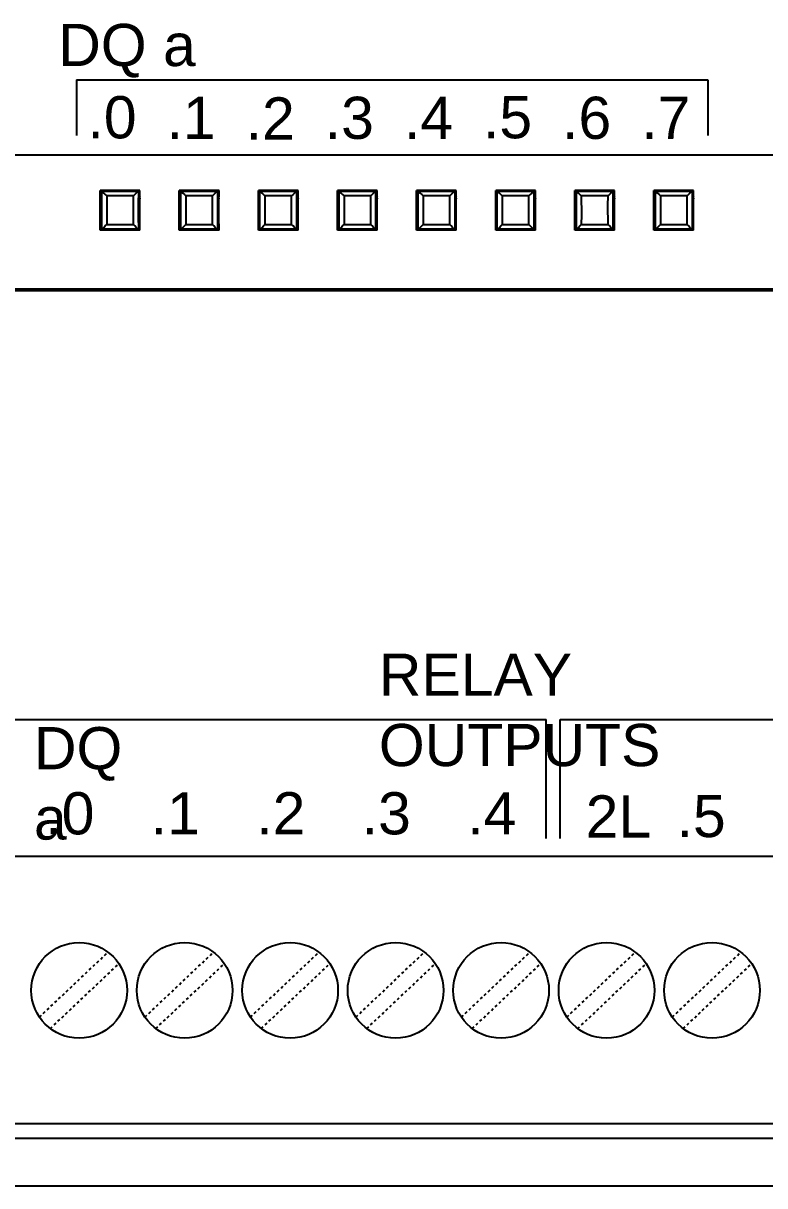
# Model space of a CAD drawing. Header units: inches. Extents: x 57 to 2760, y -193 to 2149.
# Drawn here: x 147.1 to 175.22, y 1902.79 to 1946.89 of the extents above; entities that cross this region are included whole.
import ezdxf

# ---------------------------------------------------------------- set-up
doc = ezdxf.new("R2010")
doc.units = ezdxf.units.IN
doc.header["$MEASUREMENT"] = 0
doc.linetypes.add('DOT', pattern=[0.2, 0.1, -0.1])
doc.styles.get("Standard").update_dxf_attribs({"font": 'arial.ttf'})

msp = doc.modelspace()

# ---------------------------------------------------------------- linework, layer by layer
for p, q in [((149.12071, 1944.74008), (149.12071, 1942.62405)), ((149.12071, 1944.74008), (173.05981, 1944.74008)), ((173.05981, 1944.74008), (173.05981, 1942.62405)), ((143.46139, 1920.48261), (166.93614, 1920.48261)), ((166.93614, 1915.96903), (166.93614, 1920.48261)), ((167.46139, 1915.96903), (167.46139, 1920.48261)), ((167.46139, 1920.48261), (190.93614, 1920.48261))]:
    msp.add_line(p, q)
at = {"color": 7, "linetype": 'Continuous'}
for p, q in [((197.57114, 1941.87849), (145.12114, 1941.87849)), ((150.01779, 1940.54797), (150.06438, 1940.50138)), ((151.52449, 1940.54797), (150.01779, 1940.54797)), ((150.06438, 1940.50138), (150.10823, 1940.5006)), ((151.43405, 1940.5006), (150.10823, 1940.5006)), ((151.43405, 1940.5006), (151.4779, 1940.50138)), ((151.52449, 1940.54797), (151.4779, 1940.50138)), ((153.06438, 1940.50138), (153.01779, 1940.54797)), ((154.52449, 1940.54797), (153.01779, 1940.54797)), ((153.06438, 1940.50138), (153.10823, 1940.5006)), ((154.43405, 1940.5006), (153.10823, 1940.5006)), ((154.43405, 1940.5006), (154.4779, 1940.50138)), ((154.4779, 1940.50138), (154.52449, 1940.54797)), ((156.06438, 1940.50138), (156.01779, 1940.54797)), ((157.52449, 1940.54797), (156.01779, 1940.54797)), ((156.06438, 1940.50138), (156.10823, 1940.5006)), ((157.43405, 1940.5006), (156.10823, 1940.5006)), ((157.43405, 1940.5006), (157.4779, 1940.50138)), ((157.4779, 1940.50138), (157.52449, 1940.54797)), ((159.06438, 1940.50138), (159.01779, 1940.54797)), ((160.52449, 1940.54797), (159.01779, 1940.54797)), ((159.06438, 1940.50138), (159.10823, 1940.5006)), ((160.43405, 1940.5006), (159.10823, 1940.5006)), ((160.43405, 1940.5006), (160.4779, 1940.50138)), ((160.4779, 1940.50138), (160.52449, 1940.54797)), ((162.06438, 1940.50138), (162.01779, 1940.54797)), ((163.52449, 1940.54797), (162.01779, 1940.54797)), ((162.06438, 1940.50138), (162.10823, 1940.5006)), ((163.43405, 1940.5006), (162.10823, 1940.5006)), ((163.43405, 1940.5006), (163.4779, 1940.50138)), ((163.4779, 1940.50138), (163.52449, 1940.54797)), ((165.06438, 1940.50138), (165.01779, 1940.54797)), ((166.52449, 1940.54797), (165.01779, 1940.54797)), ((165.06438, 1940.50138), (165.10823, 1940.5006)), ((166.43405, 1940.5006), (165.10823, 1940.5006)), ((166.43405, 1940.5006), (166.4779, 1940.50138)), ((166.4779, 1940.50138), (166.52449, 1940.54797)), ((168.06438, 1940.50138), (168.01779, 1940.54797)), ((169.52449, 1940.54797), (168.01779, 1940.54797)), ((168.06438, 1940.50138), (168.10823, 1940.5006)), ((169.43405, 1940.5006), (168.10823, 1940.5006)), ((169.43405, 1940.5006), (169.4779, 1940.50138)), ((169.4779, 1940.50138), (169.52449, 1940.54797)), ((171.06438, 1940.50138), (171.01779, 1940.54797)), ((172.52449, 1940.54797), (171.01779, 1940.54797)), ((171.06438, 1940.50138), (171.10823, 1940.5006)), ((172.43405, 1940.5006), (171.10823, 1940.5006)), ((172.43405, 1940.5006), (172.4779, 1940.50138)), ((172.4779, 1940.50138), (172.52449, 1940.54797)), ((151.27715, 1940.33677), (150.26513, 1940.33677)), ((151.49709, 1940.07042), (151.49607, 1939.95021)), ((151.52378, 1940.3099), (151.50425, 1940.29457)), ((151.50425, 1940.29457), (151.52352, 1940.2227)), ((153.03803, 1940.29457), (153.01876, 1940.2227)), ((153.04568, 1940.02323), (153.04433, 1940.13353)), ((154.27715, 1940.33677), (153.26513, 1940.33677)), ((154.49709, 1940.07042), (154.49607, 1939.95021)), ((154.52378, 1940.3099), (154.50425, 1940.29457)), ((154.50425, 1940.29457), (154.52352, 1940.2227)), ((156.03803, 1940.29457), (156.01876, 1940.2227)), ((156.04568, 1940.02323), (156.04433, 1940.13353)), ((157.27715, 1940.33677), (156.26513, 1940.33677)), ((157.49709, 1940.07042), (157.49607, 1939.95021)), ((157.52378, 1940.3099), (157.50425, 1940.29457)), ((157.50425, 1940.29457), (157.52352, 1940.2227)), ((159.03803, 1940.29457), (159.01876, 1940.2227)), ((159.04568, 1940.02323), (159.04433, 1940.13353)), ((160.27715, 1940.33677), (159.26513, 1940.33677)), ((160.49709, 1940.07042), (160.49607, 1939.95021)), ((160.52378, 1940.3099), (160.50425, 1940.29457)), ((160.50425, 1940.29457), (160.52352, 1940.2227)), ((162.03803, 1940.29457), (162.01876, 1940.2227)), ((162.04568, 1940.02323), (162.04433, 1940.13353)), ((163.27715, 1940.33677), (162.26513, 1940.33677)), ((163.49709, 1940.07042), (163.49607, 1939.95021)), ((163.52378, 1940.3099), (163.50425, 1940.29457)), ((163.50425, 1940.29457), (163.52352, 1940.2227)), ((165.03803, 1940.29457), (165.01876, 1940.2227)), ((165.04568, 1940.02323), (165.04433, 1940.13353)), ((166.27715, 1940.33677), (165.26513, 1940.33677)), ((166.49709, 1940.07042), (166.49607, 1939.95021)), ((166.52378, 1940.3099), (166.50425, 1940.29457)), ((166.50425, 1940.29457), (166.52352, 1940.2227)), ((168.03803, 1940.29457), (168.01876, 1940.2227)), ((168.04568, 1940.02323), (168.04433, 1940.13353)), ((169.27715, 1940.33677), (168.26513, 1940.33677)), ((169.49709, 1940.07042), (169.49607, 1939.95021)), ((169.52378, 1940.3099), (169.50425, 1940.29457)), ((169.50425, 1940.29457), (169.52352, 1940.2227)), ((171.03803, 1940.29457), (171.01876, 1940.2227)), ((171.04568, 1940.02323), (171.04433, 1940.13353)), ((172.27715, 1940.33677), (171.26513, 1940.33677)), ((172.52378, 1940.3099), (172.50425, 1940.29457)), ((172.50425, 1940.29457), (172.52352, 1940.2227)), ((151.49607, 1939.95021), (151.49565, 1939.81894)), ((151.49565, 1939.81894), (151.49585, 1939.68611)), ((151.49585, 1939.68611), (151.49665, 1939.56094)), ((153.04509, 1939.51018), (153.04616, 1939.63028)), ((153.04646, 1939.89626), (153.04568, 1940.02323)), ((153.04616, 1939.63028), (153.04662, 1939.76211)), ((153.04662, 1939.76211), (153.04646, 1939.89626)), ((154.49607, 1939.95021), (154.49565, 1939.81894)), ((154.49565, 1939.81894), (154.49585, 1939.68611)), ((154.49585, 1939.68611), (154.49665, 1939.56094)), ((156.04509, 1939.51018), (156.04616, 1939.63028)), ((156.04646, 1939.89626), (156.04568, 1940.02323)), ((156.04616, 1939.63028), (156.04662, 1939.76211)), ((156.04662, 1939.76211), (156.04646, 1939.89626)), ((157.49607, 1939.95021), (157.49565, 1939.81894)), ((157.49565, 1939.81894), (157.49585, 1939.68611)), ((157.49585, 1939.68611), (157.49665, 1939.56094)), ((159.04509, 1939.51018), (159.04616, 1939.63028)), ((159.04646, 1939.89626), (159.04568, 1940.02323)), ((159.04616, 1939.63028), (159.04662, 1939.76211)), ((159.04662, 1939.76211), (159.04646, 1939.89626)), ((160.49607, 1939.95021), (160.49565, 1939.81894)), ((160.49565, 1939.81894), (160.49585, 1939.68611)), ((160.49585, 1939.68611), (160.49665, 1939.56094)), ((162.04509, 1939.51018), (162.04616, 1939.63028)), ((162.04646, 1939.89626), (162.04568, 1940.02323)), ((162.04616, 1939.63028), (162.04662, 1939.76211)), ((162.04662, 1939.76211), (162.04646, 1939.89626)), ((163.49607, 1939.95021), (163.49565, 1939.81894)), ((163.49565, 1939.81894), (163.49585, 1939.68611)), ((163.49585, 1939.68611), (163.49665, 1939.56094)), ((165.04509, 1939.51018), (165.04616, 1939.63028)), ((165.04646, 1939.89626), (165.04568, 1940.02323)), ((165.04616, 1939.63028), (165.04662, 1939.76211)), ((165.04662, 1939.76211), (165.04646, 1939.89626)), ((166.49607, 1939.95021), (166.49565, 1939.81894)), ((166.49565, 1939.81894), (166.49585, 1939.68611)), ((166.49585, 1939.68611), (166.49665, 1939.56094)), ((168.04509, 1939.51018), (168.04616, 1939.63028)), ((168.04646, 1939.89626), (168.04568, 1940.02323)), ((168.04616, 1939.63028), (168.04662, 1939.76211)), ((168.04662, 1939.76211), (168.04646, 1939.89626)), ((169.49607, 1939.95021), (169.49565, 1939.81894)), ((169.49565, 1939.81894), (169.49585, 1939.68611)), ((169.49585, 1939.68611), (169.49665, 1939.56094)), ((171.04509, 1939.51018), (171.04616, 1939.63028)), ((171.04646, 1939.89626), (171.04568, 1940.02323)), ((171.04616, 1939.63028), (171.04662, 1939.76211)), ((171.04662, 1939.76211), (171.04646, 1939.89626)), ((172.49565, 1939.81894), (172.49585, 1939.68611)), ((172.49585, 1939.68611), (172.49665, 1939.56094)), ((150.26513, 1939.25247), (151.27715, 1939.25247)), ((151.49665, 1939.56094), (151.498, 1939.45226)), ((151.50425, 1939.29467), (151.52352, 1939.36654)), ((153.0185, 1939.27934), (153.03803, 1939.29467)), ((153.03803, 1939.29467), (153.01876, 1939.36654)), ((153.26513, 1939.25247), (154.27715, 1939.25247)), ((154.49665, 1939.56094), (154.498, 1939.45226)), ((154.50425, 1939.29467), (154.52352, 1939.36654)), ((156.0185, 1939.27934), (156.03803, 1939.29467)), ((156.03803, 1939.29467), (156.01876, 1939.36654)), ((156.26513, 1939.25247), (157.27715, 1939.25247)), ((157.49665, 1939.56094), (157.498, 1939.45226)), ((157.50425, 1939.29467), (157.52352, 1939.36654)), ((159.0185, 1939.27934), (159.03803, 1939.29467)), ((159.03803, 1939.29467), (159.01876, 1939.36654)), ((159.26513, 1939.25247), (160.27715, 1939.25247)), ((160.49665, 1939.56094), (160.498, 1939.45226)), ((160.50425, 1939.29467), (160.52352, 1939.36654)), ((162.0185, 1939.27934), (162.03803, 1939.29467)), ((162.03803, 1939.29467), (162.01876, 1939.36654)), ((162.26513, 1939.25247), (163.27715, 1939.25247)), ((163.49665, 1939.56094), (163.498, 1939.45226)), ((163.50425, 1939.29467), (163.52352, 1939.36654)), ((165.0185, 1939.27934), (165.03803, 1939.29467)), ((165.03803, 1939.29467), (165.01876, 1939.36654)), ((165.26513, 1939.25247), (166.27715, 1939.25247)), ((166.49665, 1939.56094), (166.498, 1939.45226)), ((166.50425, 1939.29467), (166.52352, 1939.36654)), ((168.0185, 1939.27934), (168.03803, 1939.29467)), ((168.03803, 1939.29467), (168.01876, 1939.36654)), ((168.26513, 1939.25247), (169.27715, 1939.25247)), ((169.49665, 1939.56094), (169.498, 1939.45226)), ((169.50425, 1939.29467), (169.52352, 1939.36654)), ((171.0185, 1939.27934), (171.03803, 1939.29467)), ((171.03803, 1939.29467), (171.01876, 1939.36654)), ((171.26513, 1939.25247), (172.27715, 1939.25247)), ((172.49665, 1939.56094), (172.498, 1939.45226)), ((172.50425, 1939.29467), (172.52352, 1939.36654)), ((150.01779, 1939.04127), (150.06438, 1939.08786)), ((151.52449, 1939.04127), (150.01779, 1939.04127)), ((150.10822, 1939.08864), (150.06438, 1939.08786)), ((150.10822, 1939.08864), (151.43406, 1939.08864)), ((151.4779, 1939.08786), (151.43406, 1939.08864)), ((151.52449, 1939.04127), (151.4779, 1939.08786)), ((153.06438, 1939.08786), (153.01779, 1939.04127)), ((154.52449, 1939.04127), (153.01779, 1939.04127)), ((153.10822, 1939.08864), (153.06438, 1939.08786)), ((153.10822, 1939.08864), (154.43406, 1939.08864)), ((154.4779, 1939.08786), (154.43406, 1939.08864)), ((154.4779, 1939.08786), (154.52449, 1939.04127)), ((156.06438, 1939.08786), (156.01779, 1939.04127)), ((157.52449, 1939.04127), (156.01779, 1939.04127)), ((156.10822, 1939.08864), (156.06438, 1939.08786)), ((156.10822, 1939.08864), (157.43406, 1939.08864)), ((157.4779, 1939.08786), (157.43406, 1939.08864)), ((157.4779, 1939.08786), (157.52449, 1939.04127)), ((159.06438, 1939.08786), (159.01779, 1939.04127)), ((160.52449, 1939.04127), (159.01779, 1939.04127)), ((159.10822, 1939.08864), (159.06438, 1939.08786)), ((159.10822, 1939.08864), (160.43406, 1939.08864)), ((160.4779, 1939.08786), (160.43406, 1939.08864)), ((160.4779, 1939.08786), (160.52449, 1939.04127)), ((162.06438, 1939.08786), (162.01779, 1939.04127)), ((163.52449, 1939.04127), (162.01779, 1939.04127)), ((162.10822, 1939.08864), (162.06438, 1939.08786)), ((162.10822, 1939.08864), (163.43406, 1939.08864)), ((163.4779, 1939.08786), (163.43406, 1939.08864)), ((163.4779, 1939.08786), (163.52449, 1939.04127)), ((165.06438, 1939.08786), (165.01779, 1939.04127)), ((166.52449, 1939.04127), (165.01779, 1939.04127)), ((165.10822, 1939.08864), (165.06438, 1939.08786)), ((165.10822, 1939.08864), (166.43406, 1939.08864)), ((166.4779, 1939.08786), (166.43406, 1939.08864)), ((166.4779, 1939.08786), (166.52449, 1939.04127)), ((168.06438, 1939.08786), (168.01779, 1939.04127)), ((169.52449, 1939.04127), (168.01779, 1939.04127)), ((168.10822, 1939.08864), (168.06438, 1939.08786)), ((168.10822, 1939.08864), (169.43406, 1939.08864)), ((169.4779, 1939.08786), (169.43406, 1939.08864)), ((169.4779, 1939.08786), (169.52449, 1939.04127)), ((171.06438, 1939.08786), (171.01779, 1939.04127)), ((172.52449, 1939.04127), (171.01779, 1939.04127)), ((171.10822, 1939.08864), (171.06438, 1939.08786)), ((171.10822, 1939.08864), (172.43406, 1939.08864)), ((172.4779, 1939.08786), (172.43406, 1939.08864)), ((172.4779, 1939.08786), (172.52449, 1939.04127)), ((197.57114, 1936.80604), (145.12114, 1936.80604)), ((197.57114, 1936.73864), (145.12114, 1936.73864)), ((146.22114, 1915.29462), (188.22111, 1915.29462)), ((191.43114, 1905.14462), (142.52114, 1905.14462)), ((142.72114, 1904.60462), (191.72114, 1904.60462)), ((90.37114, 1902.79462), (199.57114, 1902.79462))]:
    msp.add_line(p, q, dxfattribs=at)
at = {"linetype": 'DOT'}
for p, q in [((147.71529, 1909.19139), (150.31437, 1911.65344)), ((151.71529, 1909.19139), (154.31437, 1911.65344)), ((155.71529, 1909.19139), (158.31437, 1911.65344)), ((159.71529, 1909.19139), (162.31437, 1911.65344)), ((163.71529, 1909.19139), (166.31437, 1911.65344)), ((167.71529, 1909.19139), (170.31437, 1911.65344)), ((171.71529, 1909.19139), (174.31437, 1911.65344)), ((148.12791, 1908.7558), (150.72699, 1911.21785)), ((152.12791, 1908.7558), (154.72699, 1911.21785)), ((156.12791, 1908.7558), (158.72699, 1911.21785)), ((160.12791, 1908.7558), (162.72699, 1911.21785)), ((164.12791, 1908.7558), (166.72699, 1911.21785)), ((168.12791, 1908.7558), (170.72699, 1911.21785)), ((172.12791, 1908.7558), (174.72699, 1911.21785))]:
    msp.add_line(p, q, dxfattribs=at)
at = {"color": 7, "linetype": 'Continuous'}
for points in [[(150.01779, 1939.04127), (150.01928, 1939.5409), (150.01928, 1940.04798), (150.01779, 1940.54797)], [(150.06438, 1940.50138), (150.06579, 1940.03173), (150.06579, 1939.55779), (150.06438, 1939.08786)], [(150.10823, 1940.5006), (150.15878, 1940.44626), (150.21113, 1940.39166), (150.26513, 1940.33677)], [(151.43405, 1940.5006), (151.3835, 1940.44626), (151.33115, 1940.39166), (151.27715, 1940.33677)], [(151.4779, 1939.08786), (151.47649, 1939.55779), (151.47649, 1940.03173), (151.4779, 1940.50138)], [(151.52449, 1939.04127), (151.523, 1939.5409), (151.523, 1940.04798), (151.52449, 1940.54797)], [(153.01779, 1939.04127), (153.01928, 1939.5409), (153.01928, 1940.04798), (153.01779, 1940.54797)], [(153.06438, 1940.50138), (153.06579, 1940.03173), (153.06579, 1939.55779), (153.06438, 1939.08786)], [(153.10823, 1940.5006), (153.15878, 1940.44626), (153.21112, 1940.39167), (153.26513, 1940.33677)], [(154.43405, 1940.5006), (154.3835, 1940.44626), (154.33116, 1940.39167), (154.27715, 1940.33677)], [(154.4779, 1939.08786), (154.47649, 1939.55779), (154.47649, 1940.03173), (154.4779, 1940.50138)], [(154.52449, 1939.04127), (154.523, 1939.5409), (154.523, 1940.04798), (154.52449, 1940.54797)], [(156.01779, 1939.04127), (156.01928, 1939.5409), (156.01928, 1940.04798), (156.01779, 1940.54797)], [(156.06438, 1940.50138), (156.06579, 1940.03173), (156.06579, 1939.55779), (156.06438, 1939.08786)], [(156.10823, 1940.5006), (156.15877, 1940.44627), (156.21112, 1940.39167), (156.26513, 1940.33677)], [(157.43405, 1940.5006), (157.38351, 1940.44627), (157.33116, 1940.39167), (157.27715, 1940.33677)], [(157.4779, 1939.08786), (157.47649, 1939.55779), (157.47649, 1940.03173), (157.4779, 1940.50138)], [(157.52449, 1939.04127), (157.523, 1939.5409), (157.523, 1940.04798), (157.52449, 1940.54797)], [(159.01779, 1939.04127), (159.01928, 1939.5409), (159.01928, 1940.04798), (159.01779, 1940.54797)], [(159.06438, 1940.50138), (159.06579, 1940.03173), (159.06579, 1939.55779), (159.06438, 1939.08786)], [(159.10823, 1940.5006), (159.15876, 1940.44628), (159.21111, 1940.39168), (159.26513, 1940.33677)], [(160.43405, 1940.5006), (160.38352, 1940.44628), (160.33117, 1940.39168), (160.27715, 1940.33677)], [(160.4779, 1939.08786), (160.47649, 1939.55779), (160.47649, 1940.03173), (160.4779, 1940.50138)], [(160.52449, 1939.04127), (160.523, 1939.5409), (160.523, 1940.04798), (160.52449, 1940.54797)], [(162.01779, 1939.04127), (162.01928, 1939.5409), (162.01928, 1940.04798), (162.01779, 1940.54797)], [(162.06438, 1940.50138), (162.06579, 1940.03173), (162.06579, 1939.55779), (162.06438, 1939.08786)], [(162.10823, 1940.5006), (162.15875, 1940.44629), (162.2111, 1940.39169), (162.26513, 1940.33677)], [(163.43405, 1940.5006), (163.38353, 1940.44629), (163.33118, 1940.39169), (163.27715, 1940.33677)], [(163.4779, 1939.08786), (163.47649, 1939.55779), (163.47649, 1940.03173), (163.4779, 1940.50138)], [(163.52449, 1939.04127), (163.523, 1939.5409), (163.523, 1940.04798), (163.52449, 1940.54797)], [(165.01779, 1939.04127), (165.01928, 1939.5409), (165.01928, 1940.04798), (165.01779, 1940.54797)], [(165.06438, 1940.50138), (165.06579, 1940.03173), (165.06579, 1939.55779), (165.06438, 1939.08786)], [(165.10823, 1940.5006), (165.15874, 1940.4463), (165.21108, 1940.3917), (165.26513, 1940.33677)], [(166.43405, 1940.5006), (166.38354, 1940.4463), (166.33119, 1940.3917), (166.27715, 1940.33677)], [(166.4779, 1939.08786), (166.47649, 1939.55779), (166.47649, 1940.03173), (166.4779, 1940.50138)], [(166.52449, 1939.04127), (166.523, 1939.5409), (166.523, 1940.04798), (166.52449, 1940.54797)], [(168.01779, 1939.04127), (168.01928, 1939.5409), (168.01928, 1940.04798), (168.01779, 1940.54797)], [(168.06438, 1940.50138), (168.06579, 1940.03173), (168.06579, 1939.55779), (168.06438, 1939.08786)], [(168.10823, 1940.5006), (168.15873, 1940.44631), (168.21107, 1940.39172), (168.26513, 1940.33677)], [(169.43405, 1940.5006), (169.38355, 1940.44631), (169.33121, 1940.39172), (169.27715, 1940.33677)], [(169.4779, 1939.08786), (169.47649, 1939.55779), (169.47649, 1940.03173), (169.4779, 1940.50138)], [(169.52449, 1939.04127), (169.523, 1939.5409), (169.523, 1940.04798), (169.52449, 1940.54797)], [(171.01779, 1939.04127), (171.01928, 1939.5409), (171.01928, 1940.04798), (171.01779, 1940.54797)], [(171.06438, 1940.50138), (171.06579, 1940.03173), (171.06579, 1939.55779), (171.06438, 1939.08786)], [(171.10823, 1940.5006), (171.15872, 1940.44632), (171.21106, 1940.39173), (171.26513, 1940.33677)], [(172.43405, 1940.5006), (172.38356, 1940.44632), (172.33122, 1940.39173), (172.27715, 1940.33677)], [(172.4779, 1939.08786), (172.47649, 1939.55779), (172.47649, 1940.03173), (172.4779, 1940.50138)], [(172.52449, 1939.04127), (172.523, 1939.5409), (172.523, 1940.04798), (172.52449, 1940.54797)], [(150.26519, 1940.33677), (150.2658, 1939.61338), (150.26519, 1939.25247)], [(151.27709, 1939.25247), (151.27648, 1939.97584), (151.27709, 1940.33677)], [(151.50425, 1940.29457), (151.50288, 1940.28729), (151.50165, 1940.26986), (151.50054, 1940.24409), (151.49953, 1940.2107), (151.49861, 1940.17033), (151.49709, 1940.07042)], [(153.04433, 1940.13353), (153.04348, 1940.17976), (153.04253, 1940.21901), (153.04149, 1940.2507), (153.04038, 1940.27423), (153.03922, 1940.289), (153.03803, 1940.29457)], [(153.26519, 1940.33677), (153.2658, 1939.61338), (153.26519, 1939.25247)], [(154.27709, 1939.25247), (154.27648, 1939.97584), (154.27709, 1940.33677)], [(154.50425, 1940.29457), (154.50288, 1940.28729), (154.50165, 1940.26986), (154.50054, 1940.24409), (154.49953, 1940.2107), (154.49861, 1940.17033), (154.49709, 1940.07042)], [(156.04433, 1940.13353), (156.04348, 1940.17976), (156.04253, 1940.21901), (156.04149, 1940.2507), (156.04038, 1940.27423), (156.03922, 1940.289), (156.03803, 1940.29457)], [(156.26519, 1940.33677), (156.2658, 1939.61338), (156.26519, 1939.25247)], [(157.27709, 1939.25247), (157.27648, 1939.97584), (157.27709, 1940.33677)], [(157.50425, 1940.29457), (157.50288, 1940.28729), (157.50165, 1940.26986), (157.50054, 1940.24409), (157.49953, 1940.2107), (157.49861, 1940.17033), (157.49709, 1940.07042)], [(159.04433, 1940.13353), (159.04348, 1940.17976), (159.04253, 1940.21901), (159.04149, 1940.2507), (159.04038, 1940.27423), (159.03922, 1940.289), (159.03803, 1940.29457)], [(159.26519, 1940.33677), (159.2658, 1939.61338), (159.26519, 1939.25247)], [(160.27709, 1939.25247), (160.27648, 1939.97584), (160.27709, 1940.33677)], [(160.50425, 1940.29457), (160.50288, 1940.28729), (160.50165, 1940.26986), (160.50054, 1940.24409), (160.49953, 1940.2107), (160.49861, 1940.17033), (160.49709, 1940.07042)], [(162.04433, 1940.13353), (162.04348, 1940.17976), (162.04253, 1940.21901), (162.04149, 1940.2507), (162.04038, 1940.27423), (162.03922, 1940.289), (162.03803, 1940.29457)], [(162.26519, 1940.33677), (162.2658, 1939.61338), (162.26519, 1939.25247)], [(163.27709, 1939.25247), (163.27648, 1939.97584), (163.27709, 1940.33677)], [(163.50425, 1940.29457), (163.50288, 1940.28729), (163.50165, 1940.26986), (163.50054, 1940.24409), (163.49953, 1940.2107), (163.49861, 1940.17033), (163.49709, 1940.07042)], [(165.04433, 1940.13353), (165.04348, 1940.17976), (165.04253, 1940.21901), (165.04149, 1940.2507), (165.04038, 1940.27423), (165.03922, 1940.289), (165.03803, 1940.29457)], [(165.26519, 1940.33677), (165.2658, 1939.61338), (165.26519, 1939.25247)], [(166.27709, 1939.25247), (166.27648, 1939.97584), (166.27709, 1940.33677)], [(166.50425, 1940.29457), (166.50288, 1940.28729), (166.50165, 1940.26986), (166.50054, 1940.24409), (166.49953, 1940.2107), (166.49861, 1940.17033), (166.49709, 1940.07042)], [(168.04433, 1940.13353), (168.04348, 1940.17976), (168.04253, 1940.21901), (168.04149, 1940.2507), (168.04038, 1940.27423), (168.03922, 1940.289), (168.03803, 1940.29457)], [(168.26519, 1940.33677), (168.2658, 1939.61338), (168.26519, 1939.25247)], [(169.27709, 1939.25247), (169.27648, 1939.97584), (169.27709, 1940.33677)], [(169.50425, 1940.29457), (169.50288, 1940.28729), (169.50165, 1940.26986), (169.50054, 1940.24409), (169.49953, 1940.2107), (169.49861, 1940.17033), (169.49709, 1940.07042)], [(171.04433, 1940.13353), (171.04348, 1940.17976), (171.04253, 1940.21901), (171.04149, 1940.2507), (171.04038, 1940.27423), (171.03922, 1940.289), (171.03803, 1940.29457)], [(171.26519, 1940.33677), (171.2658, 1939.61338), (171.26519, 1939.25247)], [(172.27709, 1939.25247), (172.27648, 1939.97584), (172.27709, 1940.33677)], [(172.50425, 1940.29457), (172.50288, 1940.28729), (172.50165, 1940.26986), (172.50054, 1940.24409), (172.49953, 1940.2107), (172.49861, 1940.17033), (172.49779, 1940.12341), (172.49651, 1940.0123)], [(172.49651, 1940.0123), (172.49607, 1939.95021), (172.49565, 1939.81894)], [(150.10822, 1939.08864), (150.15878, 1939.14298), (150.21113, 1939.19758), (150.26513, 1939.25247)], [(151.43406, 1939.08864), (151.3835, 1939.14298), (151.33115, 1939.19758), (151.27715, 1939.25247)], [(151.498, 1939.45226), (151.49886, 1939.40669), (151.49981, 1939.36816), (151.50084, 1939.33727), (151.50193, 1939.31446), (151.50307, 1939.30013), (151.50425, 1939.29467)], [(153.03803, 1939.29467), (153.03927, 1939.30068), (153.04044, 1939.31595), (153.04154, 1939.3397), (153.04256, 1939.37142), (153.04351, 1939.41083), (153.04509, 1939.51018)], [(153.10822, 1939.08864), (153.15878, 1939.14298), (153.21112, 1939.19757), (153.26513, 1939.25247)], [(154.43406, 1939.08864), (154.3835, 1939.14298), (154.33115, 1939.19757), (154.27715, 1939.25247)], [(154.498, 1939.45226), (154.49886, 1939.40669), (154.49981, 1939.36816), (154.50084, 1939.33727), (154.50193, 1939.31446), (154.50307, 1939.30013), (154.50425, 1939.29467)], [(156.03803, 1939.29467), (156.03927, 1939.30068), (156.04044, 1939.31595), (156.04154, 1939.3397), (156.04256, 1939.37142), (156.04351, 1939.41083), (156.04509, 1939.51018)], [(156.10822, 1939.08864), (156.15877, 1939.14297), (156.21112, 1939.19757), (156.26513, 1939.25247)], [(157.43406, 1939.08864), (157.38351, 1939.14297), (157.33116, 1939.19757), (157.27715, 1939.25247)], [(157.498, 1939.45226), (157.49886, 1939.40669), (157.49981, 1939.36816), (157.50084, 1939.33727), (157.50193, 1939.31446), (157.50307, 1939.30013), (157.50425, 1939.29467)], [(159.03803, 1939.29467), (159.03927, 1939.30068), (159.04044, 1939.31595), (159.04154, 1939.3397), (159.04256, 1939.37142), (159.04351, 1939.41083), (159.04509, 1939.51018)], [(159.10822, 1939.08864), (159.15876, 1939.14296), (159.21111, 1939.19756), (159.26513, 1939.25247)], [(160.43406, 1939.08864), (160.38352, 1939.14296), (160.33117, 1939.19756), (160.27715, 1939.25247)], [(160.498, 1939.45226), (160.49886, 1939.40669), (160.49981, 1939.36816), (160.50084, 1939.33727), (160.50193, 1939.31446), (160.50307, 1939.30013), (160.50425, 1939.29467)], [(162.03803, 1939.29467), (162.03927, 1939.30068), (162.04044, 1939.31595), (162.04154, 1939.3397), (162.04256, 1939.37142), (162.04351, 1939.41083), (162.04509, 1939.51018)], [(162.10822, 1939.08864), (162.15875, 1939.14295), (162.2111, 1939.19755), (162.26513, 1939.25247)], [(163.43406, 1939.08864), (163.38353, 1939.14295), (163.33118, 1939.19755), (163.27715, 1939.25247)], [(163.498, 1939.45226), (163.49886, 1939.40669), (163.49981, 1939.36816), (163.50084, 1939.33727), (163.50193, 1939.31446), (163.50307, 1939.30013), (163.50425, 1939.29467)], [(165.03803, 1939.29467), (165.03927, 1939.30068), (165.04044, 1939.31595), (165.04154, 1939.3397), (165.04256, 1939.37142), (165.04351, 1939.41083), (165.04509, 1939.51018)], [(165.10822, 1939.08864), (165.15874, 1939.14294), (165.21109, 1939.19753), (165.26513, 1939.25247)], [(166.43406, 1939.08864), (166.38354, 1939.14294), (166.33119, 1939.19753), (166.27715, 1939.25247)], [(166.498, 1939.45226), (166.49886, 1939.40669), (166.49981, 1939.36816), (166.50084, 1939.33727), (166.50193, 1939.31446), (166.50307, 1939.30013), (166.50425, 1939.29467)], [(168.03803, 1939.29467), (168.03927, 1939.30068), (168.04044, 1939.31595), (168.04154, 1939.3397), (168.04256, 1939.37142), (168.04351, 1939.41083), (168.04509, 1939.51018)], [(168.10822, 1939.08864), (168.15873, 1939.14293), (168.21107, 1939.19752), (168.26513, 1939.25247)], [(169.43406, 1939.08864), (169.38355, 1939.14293), (169.3312, 1939.19752), (169.27715, 1939.25247)], [(169.498, 1939.45226), (169.49886, 1939.40669), (169.49981, 1939.36816), (169.50084, 1939.33727), (169.50193, 1939.31446), (169.50307, 1939.30013), (169.50425, 1939.29467)], [(171.03803, 1939.29467), (171.03927, 1939.30068), (171.04044, 1939.31595), (171.04154, 1939.3397), (171.04256, 1939.37142), (171.04351, 1939.41083), (171.04509, 1939.51018)], [(171.10822, 1939.08864), (171.15871, 1939.14291), (171.21106, 1939.19751), (171.26513, 1939.25247)], [(172.43406, 1939.08864), (172.38356, 1939.14291), (172.33122, 1939.19751), (172.27715, 1939.25247)], [(172.498, 1939.45226), (172.49886, 1939.40669), (172.49981, 1939.36816), (172.50084, 1939.33727), (172.50193, 1939.31446), (172.50307, 1939.30013), (172.50425, 1939.29467)]]:
    msp.add_lwpolyline(points, dxfattribs=at)
for centre in [(149.22114, 1910.20462), (153.22114, 1910.20462), (157.22114, 1910.20462), (161.22114, 1910.20462), (165.22114, 1910.20462), (169.22114, 1910.20462), (173.22114, 1910.20462)]:
    msp.add_circle(centre, 1.815, dxfattribs=at)

# ---------------------------------------------------------------- texts
at = {"char_height": 1.6}
for s, insert, width, attachment_point in [('DQ a', (151.03638, 1944.8228), 10.5339905, 8), ('.0', (150.46737, 1942.49906), 6.9302573, 8), ('.1', (153.46737, 1942.49906), 6.9302573, 8), ('.2', (156.46737, 1942.47648), 6.9302573, 8), ('.3', (159.46731, 1942.47648), 6.9302573, 8), ('.4', (162.46737, 1942.49906), 6.9302573, 8), ('.5', (165.46731, 1942.49906), 6.9302573, 8), ('.6', (168.46737, 1942.47648), 6.9302573, 8), ('.7', (171.46737, 1942.49906), 6.9302573, 8), ('RELAY OUTPUTS', (160.58645, 1922.97693), 15.0247619, 1), ('DQ a', (147.50627, 1920.19089), 4.3914203, 1), ('.0', (148.86858, 1917.721), 5.3067617, 2), ('.1', (152.86858, 1917.721), 5.3067617, 2), ('.2', (156.86858, 1917.721), 5.3067617, 2), ('.3', (160.86858, 1917.721), 5.3067617, 2), ('.4', (164.86858, 1917.721), 5.3067617, 2), ('2L', (168.42816, 1917.60307), 3.5662222, 1), ('.5', (172.80938, 1917.61743), 5.3067617, 2)]:
    msp.add_mtext(s, dxfattribs=dict(at, insert=insert, width=width, attachment_point=attachment_point))

doc.saveas('drawing.dxf')
